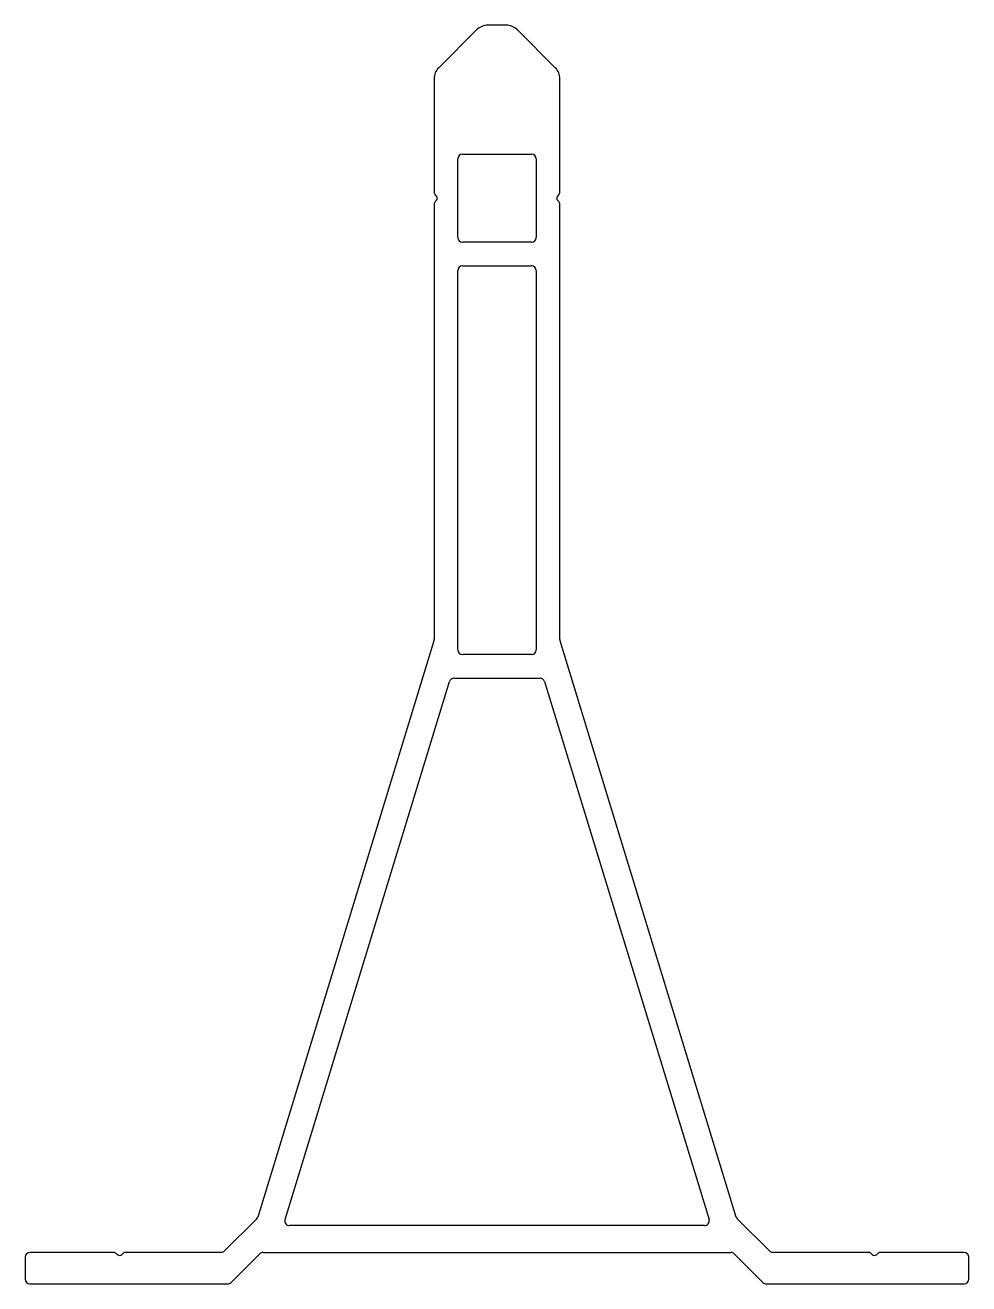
# Model space of a CAD drawing. Extents: x 3 to 63, y 2.5 to 82.5.
import ezdxf

# ---------------------------------------------------------------- set-up
doc = ezdxf.new("R2010")
doc.units = 0
doc.layers.get('0').update_dxf_attribs({"linetype": 'CONTINUOUS'})

msp = doc.modelspace()

# ---------------------------------------------------------------- linework, layer by layer
for p, q in [((33.612, 82.498), (32.44, 82.498)), ((31.733, 82.205), (29.319, 79.791)), ((36.733, 79.791), (34.319, 82.205)), ((29.026, 79.084), (29.026, 71.884)), ((37.026, 71.884), (37.026, 79.084)), ((30.526, 68.998), (30.526, 73.998)), ((30.826, 74.298), (35.226, 74.298)), ((35.526, 73.998), (35.526, 68.998)), ((29.099, 71.707), (29.167, 71.639)), ((29.167, 71.356), (29.099, 71.288)), ((36.885, 71.639), (36.953, 71.707)), ((36.953, 71.288), (36.885, 71.356)), ((29.026, 71.111), (29.026, 43.451)), ((37.026, 43.451), (37.026, 71.111)), ((35.226, 68.698), (30.826, 68.698)), ((30.526, 42.798), (30.526, 66.898)), ((30.826, 67.198), (35.226, 67.198)), ((35.526, 66.898), (35.526, 42.798)), ((29.013, 43.363), (17.817, 6.742)), ((48.235, 6.742), (37.039, 43.363)), ((35.226, 42.498), (30.826, 42.498)), ((30.289, 40.998), (35.763, 40.998)), ((19.547, 6.585), (30.003, 40.785)), ((36.05, 40.785), (46.506, 6.585)), ((17.742, 6.618), (15.71, 4.586)), ((50.342, 4.586), (48.31, 6.618)), ((46.219, 6.198), (19.833, 6.198)), ((3.026, 4.198), (3.026, 2.798)), ((8.64, 4.498), (3.326, 4.498)), ((8.885, 4.356), (8.816, 4.425)), ((9.236, 4.425), (9.167, 4.356)), ((15.498, 4.498), (9.412, 4.498)), ((16.114, 2.586), (17.938, 4.41)), ((18.15, 4.498), (47.902, 4.498)), ((48.114, 4.41), (49.938, 2.586)), ((56.64, 4.498), (50.554, 4.498)), ((56.885, 4.356), (56.816, 4.425)), ((57.236, 4.425), (57.167, 4.356)), ((62.726, 4.498), (57.412, 4.498)), ((63.026, 2.798), (63.026, 4.198)), ((3.326, 2.498), (15.902, 2.498)), ((50.15, 2.498), (62.726, 2.498))]:
    msp.add_line(p, q)
for centre, radius, start, end in [((32.44, 81.498), 1, 90, 135), ((33.612, 81.498), 1, 45, 90), ((30.026, 79.084), 1, 135, 180), ((36.026, 79.084), 1, 0, 45), ((30.826, 73.998), 0.3, 90, 180), ((35.226, 73.998), 0.3, 360, 90), ((29.276, 71.884), 0.25, 180, 225), ((29.276, 71.111), 0.25, 135, 180), ((29.026, 71.498), 0.2, 315, 45), ((37.026, 71.498), 0.2, 135, 225), ((36.776, 71.884), 0.25, 315, 0), ((36.776, 71.111), 0.25, 0, 45), ((30.826, 68.998), 0.3, 180, 270), ((35.226, 68.998), 0.3, 270, 0), ((30.826, 66.898), 0.3, 90, 180), ((35.226, 66.898), 0.3, 360, 90), ((28.726, 43.451), 0.3, 343, 0), ((37.326, 43.451), 0.3, 180, 197), ((30.826, 42.798), 0.3, 180, 270), ((35.226, 42.798), 0.3, 270, 0), ((30.289, 40.698), 0.3, 90, 163), ((35.763, 40.698), 0.3, 17, 90), ((17.53, 6.83), 0.3, 315, 343), ((19.833, 6.498), 0.3, 163, 270), ((46.219, 6.498), 0.3, 270, 17), ((48.522, 6.83), 0.3, 197, 225), ((3.326, 4.198), 0.3, 90, 180), ((8.64, 4.248), 0.25, 45, 90), ((9.026, 4.498), 0.2, 225, 315), ((9.412, 4.248), 0.25, 90, 135), ((15.498, 4.798), 0.3, 270, 315), ((18.15, 4.198), 0.3, 90, 135), ((47.902, 4.198), 0.3, 45, 90), ((50.554, 4.798), 0.3, 225, 270), ((56.64, 4.248), 0.25, 45, 90), ((57.026, 4.498), 0.2, 225, 315), ((57.412, 4.248), 0.25, 90, 135), ((62.726, 4.198), 0.3, 0, 90), ((3.326, 2.798), 0.3, 180, 270), ((15.902, 2.798), 0.3, 270, 315), ((50.15, 2.798), 0.3, 225, 270), ((62.726, 2.798), 0.3, 270, 0)]:
    msp.add_arc(centre, radius, start, end)

doc.saveas('drawing.dxf')
